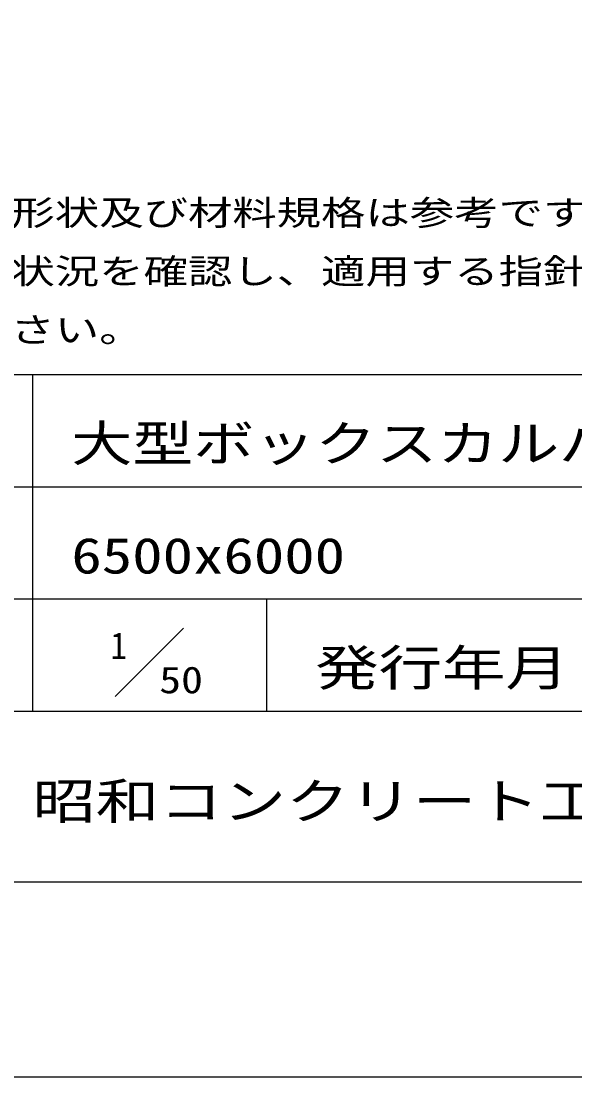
# Model space of a CAD drawing. Units: millimetres at full size; details may follow other scales. Extents: x 0 to 42050, y 0 to 29700.
# Drawn here: x 35992 to 38831, y 0 to 5412 of the extents above; entities that cross this region are included whole.
import ezdxf
from ezdxf.enums import TextEntityAlignment as Align

# ---------------------------------------------------------------- set-up
doc = ezdxf.new("R2010")
doc.units = ezdxf.units.MM
doc.layers.add('D-DOC', color=7, linetype='Continuous')
for name, color, linetype, lineweight in [('D-TTL', 2, 'Continuous', 25), ('D-TTL-FRAM', 2, 'Continuous', 25), ('D-TTL-LINE', 7, 'Continuous', 25), ('D-TTL-TXT', 7, 'Continuous', 25)]:
    doc.layers.add(name, color=color, linetype=linetype, lineweight=lineweight)
doc.styles.add('ＭＳ ゴシック', font='')
doc.styles.get('ＭＳ ゴシック').set_extended_font_data('MS Gothic')

msp = doc.modelspace()

# ---------------------------------------------------------------- linework, layer by layer
at = {"layer": 'D-TTL'}
for points in [[(0, 0), (42050, 0), (42050, 29700), (0, 29700)], [(1000, 1000), (41050, 1000), (41050, 28700), (1000, 28700)]]:
    msp.add_lwpolyline(points, close=True, dxfattribs=at)
at = {"layer": 'D-TTL-FRAM'}
msp.add_line((34800, 3600), (41050, 3600), dxfattribs=at)
at = {"layer": 'D-TTL-LINE'}
for p, q in [((36050, 3600), (36050, 1875)), ((34800, 3025), (41050, 3025)), ((34800, 2450), (41050, 2450)), ((37250, 2450), (37250, 1875)), ((34800, 1875), (41050, 1875))]:
    msp.add_line(p, q, dxfattribs=at)
at = {"layer": 'D-TTL-TXT'}
msp.add_line((36475, 1950), (36825, 2300), dxfattribs=at)

# ---------------------------------------------------------------- texts
at = {"layer": 'D-DOC', "style": 'ＭＳ ゴシック', "width": 1.3}
for s, p in [('注）基礎の形状及び材料規格は参考です。ボックスの反力や', (34800, 4326.667)), ('\u3000\u3000現地の状況を確認し、適用する指針等に注意して決定し', (34800, 4026.667)), ('\u3000\u3000てください。', (34800, 3726.667))]:
    msp.add_text(s, height=128.3, dxfattribs=at).set_placement(p, align=Align.BOTTOM_LEFT)
at = {"layer": 'D-TTL-TXT', "style": 'ＭＳ ゴシック'}
for s, height, width, p in [('大型ボックスカルバート(3分割)', 183.3, 1.25, (36250, 3100)), ('6500x6000', 183.3, 1.25, (36250, 2525)), ('1', 137.5, 0.9, (36450, 2100)), ('50', 137.5, 1.2, (36700, 1925)), ('昭和コンクリート工業株式会社', 183.3, 1.3, (36050, 1266.667))]:
    msp.add_text(s, height=height, dxfattribs=dict(at, width=width)).set_placement(p, align=Align.BOTTOM_LEFT)
at = {"layer": 'D-TTL-TXT', "style": 'ＭＳ ゴシック', "width": 1.3}
msp.add_text('発行年月', height=183.3, dxfattribs=at).set_placement((38150, 1950), align=Align.BOTTOM_CENTER)

doc.saveas('drawing.dxf')
